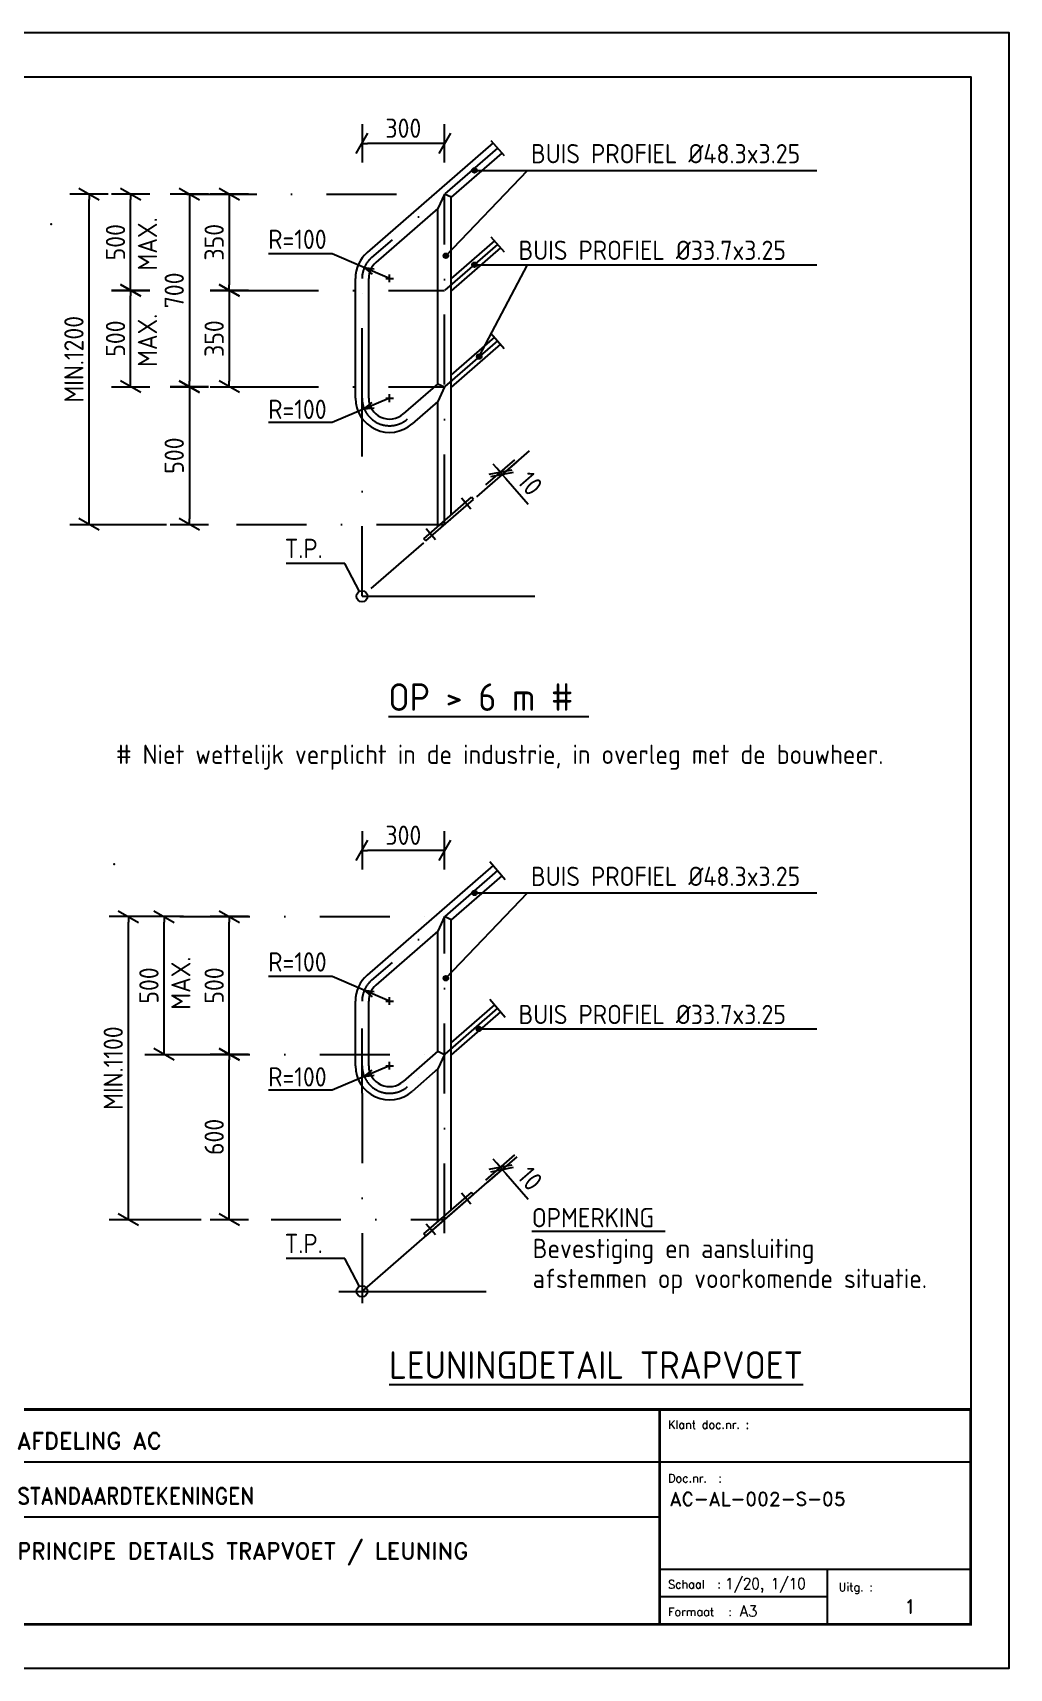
# Model space of a CAD drawing. Header units: millimetres. Extents: x 0 to 8400, y 0 to 5940.
# Drawn here: x 4853 to 8400, y 0 to 5940 of the extents above; entities that cross this region are included whole.
import ezdxf
from ezdxf.enums import TextEntityAlignment as Align

# ---------------------------------------------------------------- set-up
doc = ezdxf.new("R2010")
doc.units = ezdxf.units.MM
doc.header["$LTSCALE"] = 20
doc.linetypes.add('DASHDOT', pattern=[25.4, 12.7, -6.35, 0, -6.35])
for name, color, linetype in [('AC-0300-TEKST-35', 2, 'Continuous'), ('CONCRETE_FLOOR', 163, 'Continuous'), ('MQStrNode', 7, 'Continuous'), ('S-0100-ASLIJN-dd-06', 1, 'DASHDOT'), ('S-0200-maat', 7, 'Continuous'), ('S-0300-TEKST-35', 2, 'Continuous'), ('S-0300-tekst-50', 6, 'Continuous'), ('S-2000-STAAL-ALG-co-25', 7, 'Continuous'), ('S-2020-STAAL-PROF-CO-25', 7, 'Continuous'), ('TITEL', 7, 'Continuous')]:
    doc.layers.add(name, color=color, linetype=linetype)
doc.styles.add('ROMAND', font='romand')
doc.styles.get("Standard").update_dxf_attribs({"font": 'isocp.shx'})
doc.dimstyles.new('STIJL A', dxfattribs={"dimtxt": 70, "dimasz": 20, "dimexe": 50, "dimexo": 50, "dimgap": 20, "dimtad": 1, "dimdec": 0, "dimdsep": 46, "dimtxsty": 'Standard', "dimblk": 'MAATPUNT', "dimcen": 2.5, "dimse1": 1, "dimse2": 1, "dimclrt": 2, "dimadec": 0, "dimazin": 0, "dimtfac": 1, "dimtdec": 0, "dimtmove": 0, "dimatfit": 3, "dimldrblk": 'DOT', "dimfxl": 1, "dimtvp": 1, "dimarcsym": 0})
doc.dimstyles.new('STIJL C', dxfattribs={"dimtxt": 70, "dimasz": 60, "dimexe": 50, "dimexo": 50, "dimgap": 20, "dimtad": 1, "dimdec": 3, "dimlfac": 0.001, "dimzin": 1, "dimdsep": 46, "dimtxsty": 'Standard', "dimblk": 'NONE', "dimcen": 2.5, "dimclrt": 2, "dimadec": 0, "dimazin": 0, "dimtfac": 1, "dimtdec": 0, "dimtmove": 0, "dimatfit": 3, "dimldrblk": 'NONE', "dimfxl": 1, "dimtvp": 1, "dimarcsym": 0})

# ---------------------------------------------------------------- blocks, each defined once
blk = doc.blocks.new('A3')
at = {"color": 7}
blk.add_lwpolyline([(0, 0), (420, 0), (420, 297), (0, 297)], close=True, dxfattribs=at)
at = {"color": 4}
blk.add_lwpolyline([(18, 289), (413, 289), (413, 8), (18, 8)], close=True, dxfattribs=at)
blk = doc.blocks.new('TH-GI-A3-N')
at = {"layer": 'TITEL'}
for p, q in [((190, 29.5), (395, 29.5)), ((190, 19.5), (338.5, 19.5)), ((338.5, 10), (395, 10)), ((369, 0), (369, 10)), ((369, 5), (338.5, 5))]:
    blk.add_line(p, q, dxfattribs=at)
at = {"layer": 'TITEL', "const_width": 0.5}
blk.add_lwpolyline([(395, 0), (0, 0), (0, 39), (395, 39)], close=True, dxfattribs=at)
blk.add_lwpolyline([(338.5, 0), (338.5, 39)], dxfattribs=at)
for tag, p in [('UITGAVE', (5.59, 35.88)), ('DATUM', (18.98, 35.88)), ('UITGAVE', (5.59, 31.88)), ('DATUM', (18.98, 31.88)), ('UITGAVE', (5.59, 27.88)), ('DATUM', (18.98, 27.88)), ('UITGAVE', (5.59, 23.88)), ('DATUM', (18.98, 23.88)), ('UITGAVE', (5.59, 19.88)), ('DATUM', (18.98, 19.88))]:
    blk.add_attdef(tag, text='', height=2).set_placement(p, align=Align.CENTER)
for tag, p in [('DOOR', (27.54, 35.88)), ('OMSCHRIJVING', (45.91, 35.88)), ('CONTNAAM', (155.42, 35.88)), ('AUTNAAM', (172.92, 35.88)), ('DOOR', (27.54, 31.88)), ('OMSCHRIJVING', (45.91, 31.88)), ('CONTNAAM', (155.42, 31.88)), ('AUTNAAM', (172.92, 31.88)), ('DOOR', (27.54, 27.88)), ('OMSCHRIJVING', (45.91, 27.88)), ('CONTNAAM', (155.42, 27.88)), ('AUTNAAM', (172.92, 27.88)), ('DOOR', (27.54, 23.88)), ('OMSCHRIJVING', (45.91, 23.88)), ('CONTNAAM', (155.42, 23.88)), ('AUTNAAM', (172.92, 23.88)), ('DOOR', (27.54, 19.88)), ('OMSCHRIJVING', (45.91, 19.88)), ('CONTNAAM', (155.42, 19.88)), ('AUTNAAM', (172.92, 19.88))]:
    blk.add_attdef(tag, p, '', height=2)
at = {"color": 5, "style": 'ROMAND'}
for tag, p, height in [('OPDRACHTGEVER', (221.83, 31.8), 3), ('DOCNRKLANT.', (340.33, 31), 2.5), ('DOCNR.', (340.33, 21.49), 2.5), ('ONDERW1', (221.83, 11.8), 3), ('ONDERW2', (221.83, 6.13), 3)]:
    blk.add_attdef(tag, p, '', height=height, dxfattribs=at)
at = {"color": 5, "style": 'ROMAND', "width": 0.9}
blk.add_attdef('PROJECT', (221.83, 21.8), '', height=3, dxfattribs=at)
at = {"style": 'ROMAND'}
for tag, p in [('SCHAAL', (353.01, 6.38)), ('FORMAAT', (353.01, 1.38))]:
    blk.add_attdef(tag, p, '', height=2, dxfattribs=at)
at = {"color": 5, "style": 'ROMAND'}
blk.add_attdef('UITGAVE', text='', height=2.5, dxfattribs=at).set_placement((384, 2), align=Align.CENTER)
at = {"layer": 'TITEL', "style": 'ROMAND'}
for s, p in [(' Klant doc.nr. :', (339, 35.5)), (' Doc.nr.  :', (339, 25.76)), (' Schaal', (339, 6.5)), (':', (349, 6.5)), ('Uitg. :', (371, 6)), (' Formaat', (339, 1.5)), (':', (351, 1.5))]:
    blk.add_text(s, height=1.5, dxfattribs=at).set_placement(p)
blk = doc.blocks.new('_NONE')
blk = doc.blocks.new('_Oblique')
at = {"color": 0, "linetype": 'ByBlock', "lineweight": -2}
blk.add_line((-0.5, -0.5), (0.5, 0.5), dxfattribs=at)
blk = doc.blocks.new('MAATPUNT')
for p, q in [((0, -3.5), (0, 3.5)), ((0, 0), (-1, 0))]:
    blk.add_line(p, q)
at = {"xscale": 3.000000000000007, "yscale": 3, "zscale": 3, "rotation": 195.0000000102671}
blk.add_blockref('_Oblique', (0, 0), dxfattribs=at)
blk = doc.blocks.new('*D30')
at = {"layer": 'Defpoints', "color": 0}
for p in [(6558.1, 1811.5), (6393.1, 1667.9), (6398.4, 1685.8)]:
    blk.add_point(p, dxfattribs=at)
at = {"layer": 'S-0200-maat', "color": 0, "lineweight": -2}
for p, q in [((6538.5, 1834.1), (6525.3, 1849.2)), ((6551.6, 1819), (6558.1, 1811.5)), ((6571.3, 1796.4), (6652, 1703.5))]:
    blk.add_line(p, q, dxfattribs=at)
at = {"layer": 'S-0200-maat', "color": 0, "lineweight": -2, "xscale": 20, "yscale": 20, "zscale": 20}
for p, rotation in [((6551.6, 1819), 311.0090869015692), ((6558.1, 1811.5), 131.0090869015692)]:
    blk.add_blockref('MAATPUNT', p, dxfattribs=dict(at, rotation=rotation))
at = {"layer": 'S-0200-maat', "color": 2, "insert": (6659.7, 1778.5), "char_height": 70, "attachment_point": 5, "rotation": 311.00909}
blk.add_mtext('10', dxfattribs=at)
blk = doc.blocks.new('_dot')
at = {"color": 0, "linetype": 'ByBlock', "lineweight": -2}
blk.add_line((-0.5, 0), (-1, 0), dxfattribs=at)
at = {"color": 0, "linetype": 'ByBlock', "const_width": 0.5}
blk.add_lwpolyline([(-0.25, 0, 1), (0.25, 0, 1)], format="xyb", close=True, dxfattribs=at)
blk = doc.blocks.new('*D41')
at = {"layer": 'Defpoints', "color": 0}
for p in [(6049.1, 2970.4), (6349.1, 2959.3), (6049.1, 2527.2)]:
    blk.add_point(p, dxfattribs=at)
at = {"layer": 'S-0200-maat', "color": 0, "lineweight": -2}
blk.add_line((6329.1, 2970.4), (6069.1, 2970.4), dxfattribs=at)
at = {"layer": 'S-0200-maat', "color": 0, "lineweight": -2, "xscale": 20, "yscale": 20, "zscale": 20, "rotation": 180}
blk.add_blockref('MAATPUNT', (6049.1, 2970.4), dxfattribs=at)
at = {"layer": 'S-0200-maat', "color": 0, "lineweight": -2, "xscale": 20, "yscale": 20, "zscale": 20}
blk.add_blockref('MAATPUNT', (6349.1, 2970.4), dxfattribs=at)
at = {"layer": 'S-0200-maat', "color": 2, "insert": (6199.1, 3025.4), "char_height": 70, "attachment_point": 5}
blk.add_mtext('300', dxfattribs=at)
blk = doc.blocks.new('*D42')
at = {"layer": 'Defpoints', "color": 0}
for p in [(5567, 2729.7), (6349.1, 2729.7), (6349.1, 2229.7)]:
    blk.add_point(p, dxfattribs=at)
at = {"layer": 'S-0200-maat', "color": 0, "lineweight": -2}
blk.add_line((5567, 2249.7), (5567, 2709.7), dxfattribs=at)
at = {"layer": 'S-0200-maat', "color": 0, "lineweight": -2, "xscale": 20, "yscale": 20, "zscale": 20}
for p, rotation in [((5567, 2729.7), 90), ((5567, 2229.7), 270)]:
    blk.add_blockref('MAATPUNT', p, dxfattribs=dict(at, rotation=rotation))
at = {"layer": 'S-0200-maat', "color": 2, "insert": (5512, 2479.7), "char_height": 70, "attachment_point": 5, "rotation": 90}
blk.add_mtext('500', dxfattribs=at)
blk = doc.blocks.new('*D43')
at = {"layer": 'Defpoints', "color": 0}
for p in [(5567, 2229.7), (6349.1, 2229.7), (6349.1, 1629.7)]:
    blk.add_point(p, dxfattribs=at)
at = {"layer": 'S-0200-maat', "color": 0, "lineweight": -2}
blk.add_line((5567, 1649.7), (5567, 2209.7), dxfattribs=at)
at = {"layer": 'S-0200-maat', "color": 0, "lineweight": -2, "xscale": 20, "yscale": 20, "zscale": 20}
for p, rotation in [((5567, 2229.7), 90), ((5567, 1629.7), 270)]:
    blk.add_blockref('MAATPUNT', p, dxfattribs=dict(at, rotation=rotation))
at = {"layer": 'S-0200-maat', "color": 2, "insert": (5512, 1929.7), "char_height": 70, "attachment_point": 5, "rotation": 90}
blk.add_mtext('600', dxfattribs=at)
blk = doc.blocks.new('*D58')
at = {"layer": 'Defpoints', "color": 0}
for p in [(6049.1, 5538.2), (6349.1, 5527.2), (6049.1, 5095)]:
    blk.add_point(p, dxfattribs=at)
at = {"layer": 'S-0200-maat', "color": 0, "lineweight": -2}
blk.add_line((6329.1, 5538.2), (6069.1, 5538.2), dxfattribs=at)
at = {"layer": 'S-0200-maat', "color": 0, "lineweight": -2, "xscale": 20, "yscale": 20, "zscale": 20, "rotation": 180}
blk.add_blockref('MAATPUNT', (6049.1, 5538.2), dxfattribs=at)
at = {"layer": 'S-0200-maat', "color": 0, "lineweight": -2, "xscale": 20, "yscale": 20, "zscale": 20}
blk.add_blockref('MAATPUNT', (6349.1, 5538.2), dxfattribs=at)
at = {"layer": 'S-0200-maat', "color": 2, "insert": (6199.1, 5593.2), "char_height": 70, "attachment_point": 5}
blk.add_mtext('300', dxfattribs=at)
blk = doc.blocks.new('*D51')
at = {"layer": 'Defpoints', "color": 0}
for p in [(5930.3, 5354.1), (5567, 5004.1), (5930.3, 5004.1)]:
    blk.add_point(p, dxfattribs=at)
at = {"layer": 'S-0200-maat', "color": 0, "lineweight": -2}
blk.add_line((5567, 5334.1), (5567, 5024.1), dxfattribs=at)
at = {"layer": 'S-0200-maat', "color": 0, "lineweight": -2, "xscale": 20, "yscale": 20, "zscale": 20}
for p, rotation in [((5567, 5354.1), 90), ((5567, 5004.1), 270)]:
    blk.add_blockref('MAATPUNT', p, dxfattribs=dict(at, rotation=rotation))
at = {"layer": 'S-0200-maat', "color": 2, "insert": (5512, 5179.1), "char_height": 70, "attachment_point": 5, "rotation": 90}
blk.add_mtext('350', dxfattribs=at)
blk = doc.blocks.new('*D52')
at = {"layer": 'Defpoints', "color": 0}
for p in [(5930.3, 5004.1), (5567, 4654.1), (5930.3, 4654.1)]:
    blk.add_point(p, dxfattribs=at)
at = {"layer": 'S-0200-maat', "color": 0, "lineweight": -2}
blk.add_line((5567, 4984.1), (5567, 4674.1), dxfattribs=at)
at = {"layer": 'S-0200-maat', "color": 0, "lineweight": -2, "xscale": 20, "yscale": 20, "zscale": 20}
for p, rotation in [((5567, 5004.1), 90), ((5567, 4654.1), 270)]:
    blk.add_blockref('MAATPUNT', p, dxfattribs=dict(at, rotation=rotation))
at = {"layer": 'S-0200-maat', "color": 2, "insert": (5512, 4829.1), "char_height": 70, "attachment_point": 5, "rotation": 90}
blk.add_mtext('350', dxfattribs=at)
blk = doc.blocks.new('*D53')
at = {"layer": 'Defpoints', "color": 0}
for p in [(6404.4, 5354.1), (5421.9, 4654.1), (6404.4, 4654.1)]:
    blk.add_point(p, dxfattribs=at)
at = {"layer": 'S-0200-maat', "color": 0, "lineweight": -2}
blk.add_line((5421.9, 5334.1), (5421.9, 4674.1), dxfattribs=at)
at = {"layer": 'S-0200-maat', "color": 0, "lineweight": -2, "xscale": 20, "yscale": 20, "zscale": 20}
for p, rotation in [((5421.9, 5354.1), 90), ((5421.9, 4654.1), 270)]:
    blk.add_blockref('MAATPUNT', p, dxfattribs=dict(at, rotation=rotation))
at = {"layer": 'S-0200-maat', "color": 2, "insert": (5366.9, 5004.1), "char_height": 70, "attachment_point": 5, "rotation": 90}
blk.add_mtext('700', dxfattribs=at)
blk = doc.blocks.new('*D54')
at = {"layer": 'Defpoints', "color": 0}
for p in [(6404.4, 4654.1), (5421.9, 4154.1), (6404.4, 4154.1)]:
    blk.add_point(p, dxfattribs=at)
at = {"layer": 'S-0200-maat', "color": 0, "lineweight": -2}
blk.add_line((5421.9, 4634.1), (5421.9, 4174.1), dxfattribs=at)
at = {"layer": 'S-0200-maat', "color": 0, "lineweight": -2, "xscale": 20, "yscale": 20, "zscale": 20}
for p, rotation in [((5421.9, 4654.1), 90), ((5421.9, 4154.1), 270)]:
    blk.add_blockref('MAATPUNT', p, dxfattribs=dict(at, rotation=rotation))
at = {"layer": 'S-0200-maat', "color": 2, "insert": (5366.9, 4404.1), "char_height": 70, "attachment_point": 5, "rotation": 90}
blk.add_mtext('500', dxfattribs=at)
blk = doc.blocks.new('*D55')
at = {"layer": 'Defpoints', "color": 0}
for p in [(4918.5, 5354.1), (5057.5, 5354.1), (4918.5, 4154.1)]:
    blk.add_point(p, dxfattribs=at)
at = {"layer": 'S-0200-maat', "color": 0, "lineweight": -2}
blk.add_line((5057.5, 4174.1), (5057.5, 5334.1), dxfattribs=at)
at = {"layer": 'S-0200-maat', "color": 0, "lineweight": -2, "xscale": 20, "yscale": 20, "zscale": 20}
for p, rotation in [((5057.5, 5354.1), 90), ((5057.5, 4154.1), 270)]:
    blk.add_blockref('MAATPUNT', p, dxfattribs=dict(at, rotation=rotation))
at = {"layer": 'S-0200-maat', "color": 2, "insert": (5002.5, 4754.1), "char_height": 70, "attachment_point": 5, "rotation": 90}
blk.add_mtext('MIN.1200', dxfattribs=at)
blk = doc.blocks.new('*D56')
at = {"layer": 'Defpoints', "color": 0}
for p in [(5208.5, 5004.1), (5432.6, 5004.1), (5432.6, 4654.1)]:
    blk.add_point(p, dxfattribs=at)
at = {"layer": 'S-0200-maat', "color": 0, "lineweight": -2}
blk.add_line((5208.5, 4674.1), (5208.5, 4984.1), dxfattribs=at)
at = {"layer": 'S-0200-maat', "color": 0, "lineweight": -2, "xscale": 20, "yscale": 20, "zscale": 20}
for p, rotation in [((5208.5, 5004.1), 90), ((5208.5, 4654.1), 270)]:
    blk.add_blockref('MAATPUNT', p, dxfattribs=dict(at, rotation=rotation))
at = {"layer": 'S-0200-maat', "color": 2, "insert": (5153.5, 4829.1), "char_height": 70, "attachment_point": 5, "rotation": 90}
blk.add_mtext('500', dxfattribs=at)
blk = doc.blocks.new('*D57')
at = {"layer": 'Defpoints', "color": 0}
for p in [(5208.5, 5354.1), (5432.6, 5354.1), (5432.6, 5004.1)]:
    blk.add_point(p, dxfattribs=at)
at = {"layer": 'S-0200-maat', "color": 0, "lineweight": -2}
blk.add_line((5208.5, 5024.1), (5208.5, 5334.1), dxfattribs=at)
at = {"layer": 'S-0200-maat', "color": 0, "lineweight": -2, "xscale": 20, "yscale": 20, "zscale": 20}
for p, rotation in [((5208.5, 5354.1), 90), ((5208.5, 5004.1), 270)]:
    blk.add_blockref('MAATPUNT', p, dxfattribs=dict(at, rotation=rotation))
at = {"layer": 'S-0200-maat', "color": 2, "insert": (5153.5, 5179.1), "char_height": 70, "attachment_point": 5, "rotation": 90}
blk.add_mtext('500', dxfattribs=at)
blk = doc.blocks.new('*D59')
at = {"layer": 'Defpoints', "color": 0}
for p in [(6558.1, 4335.9), (6393.1, 4192.4), (6398.4, 4210.3)]:
    blk.add_point(p, dxfattribs=at)
at = {"layer": 'S-0200-maat', "color": 0, "lineweight": -2}
for p, q in [((6538.5, 4358.5), (6525.3, 4373.6)), ((6551.6, 4343.4), (6558.1, 4335.9)), ((6571.3, 4320.8), (6652, 4228))]:
    blk.add_line(p, q, dxfattribs=at)
at = {"layer": 'S-0200-maat', "color": 0, "lineweight": -2, "xscale": 20, "yscale": 20, "zscale": 20}
for p, rotation in [((6551.6, 4343.4), 311.0090869015692), ((6558.1, 4335.9), 131.0090869015692)]:
    blk.add_blockref('MAATPUNT', p, dxfattribs=dict(at, rotation=rotation))
at = {"layer": 'S-0200-maat', "color": 2, "insert": (6659.7, 4302.9), "char_height": 70, "attachment_point": 5, "rotation": 311.00909}
blk.add_mtext('10', dxfattribs=at)
blk = doc.blocks.new('*D60')
at = {"layer": 'Defpoints', "color": 0}
for p in [(5330, 2729.7), (5554.1, 2729.7), (5554.1, 2229.7)]:
    blk.add_point(p, dxfattribs=at)
at = {"layer": 'S-0200-maat', "color": 0, "lineweight": -2}
blk.add_line((5330, 2249.7), (5330, 2709.7), dxfattribs=at)
at = {"layer": 'S-0200-maat', "color": 0, "lineweight": -2, "xscale": 20, "yscale": 20, "zscale": 20}
for p, rotation in [((5330, 2729.7), 90), ((5330, 2229.7), 270)]:
    blk.add_blockref('MAATPUNT', p, dxfattribs=dict(at, rotation=rotation))
at = {"layer": 'S-0200-maat', "color": 2, "insert": (5275, 2479.7), "char_height": 70, "attachment_point": 5, "rotation": 90}
blk.add_mtext('500', dxfattribs=at)
blk = doc.blocks.new('*D61')
at = {"layer": 'Defpoints', "color": 0}
for p in [(5061.4, 2729.7), (5200.3, 2729.7), (5061.4, 1629.7)]:
    blk.add_point(p, dxfattribs=at)
at = {"layer": 'S-0200-maat', "color": 0, "lineweight": -2}
blk.add_line((5200.3, 1649.7), (5200.3, 2709.7), dxfattribs=at)
at = {"layer": 'S-0200-maat', "color": 0, "lineweight": -2, "xscale": 20, "yscale": 20, "zscale": 20}
for p, rotation in [((5200.3, 2729.7), 90), ((5200.3, 1629.7), 270)]:
    blk.add_blockref('MAATPUNT', p, dxfattribs=dict(at, rotation=rotation))
at = {"layer": 'S-0200-maat', "color": 2, "insert": (5145.3, 2179.7), "char_height": 70, "attachment_point": 5, "rotation": 90}
blk.add_mtext('MIN.1100', dxfattribs=at)

msp = doc.modelspace()

# ---------------------------------------------------------------- hatches: boundary and pattern name
at = {"layer": 'S-0200-maat'}
for points in [[(6465.5, 5440.1, 1), (6448.5, 5440.1, 1)], [(6362.1, 5130.2, 1), (6345.1, 5130.2, 1)], [(6465.5, 5097.4, 1), (6448.5, 5097.4, 1)], [(6483.2, 4763.6, 1), (6466.2, 4763.6, 1)], [(6465.5, 2815.7, 1), (6448.5, 2815.7, 1)], [(6362.1, 2505.8, 1), (6345.1, 2505.8, 1)], [(6482.1, 2321.9, 1), (6465.1, 2321.9, 1)]]:
    msp.add_hatch(color=256, dxfattribs=at).paths.add_polyline_path(points)

# ---------------------------------------------------------------- linework, layer by layer
at = {"layer": 'CONCRETE_FLOOR', "color": 1}
for p, q in [((6049.1, 3893.3), (6677, 3893.3)), ((6049.1, 1368.8), (6541, 1796.6)), ((5965.2, 1368.8), (6499.4, 1368.8))]:
    msp.add_line(p, q, dxfattribs=at)
at = {"layer": 'MQStrNode'}
for p in [(4919.3, 5244.5), (5149.3, 2920.1)]:
    msp.add_point(p, dxfattribs=at)
at = {"layer": 'S-0100-ASLIJN-dd-06'}
for p, q in [((6517.3, 5548.9), (6565.3, 5493.6)), ((6541.3, 5521.3), (6083.5, 5123.1)), ((5412.4, 5354.1), (6349.1, 5354.1)), ((6349.1, 4154.1), (6349.1, 5354.1)), ((6541.3, 5171.3), (6349.1, 5004.1)), ((6517.3, 5198.9), (6565.3, 5143.6)), ((6149.1, 5033.6), (6149.1, 5061.7)), ((5637, 5004.1), (6349.1, 5004.1)), ((6049.1, 4612.7), (6049.1, 5047.7)), ((6135.1, 5047.7), (6163.1, 5047.7)), ((6541.3, 4821.3), (6214.7, 4537.3)), ((6517.3, 4848.9), (6565.3, 4793.6)), ((5637, 4654.1), (6349.1, 4654.1)), ((6049.1, 3893.3), (6049.1, 4612.7)), ((6135.1, 4612.7), (6163.1, 4612.7)), ((6149.1, 4598.7), (6149.1, 4626.8)), ((6656, 4421), (6049.1, 3893.3)), ((5085.1, 4154.1), (6349.1, 4154.1)), ((6512.7, 2929.8), (6569, 2865)), ((6541.3, 2896.8), (6083.5, 2498.7)), ((5387.5, 2729.7), (6349.1, 2729.7)), ((6349.1, 1579.7), (6349.1, 2729.7)), ((6149.1, 2409.2), (6149.1, 2437.3)), ((6135.1, 2423.2), (6163.1, 2423.2)), ((6541.3, 2396.8), (6214.7, 2112.8)), ((6512.7, 2429.8), (6569, 2365)), ((6049.1, 2088.3), (6049.1, 2323.2)), ((5387.5, 2229.7), (6349.1, 2229.7)), ((6149.1, 2174.2), (6149.1, 2202.3)), ((6135.1, 2188.3), (6163.1, 2188.3)), ((6049.1, 2088.3), (6049.1, 1203.5)), ((5210.5, 1629.7), (6349.1, 1629.7))]:
    msp.add_line(p, q, dxfattribs=at)
at = {"layer": 'S-0100-ASLIJN-dd-06', "color": 5}
for p, q in [((6444.4, 4210.2), (6410.2, 4249.5)), ((6316.1, 4098.6), (6281.9, 4138)), ((6444.4, 1685.7), (6410.2, 1725.1)), ((6316.1, 1574.2), (6281.9, 1613.5))]:
    msp.add_line(p, q, dxfattribs=at)
at = {"layer": 'S-0100-ASLIJN-dd-06'}
for centre, start, end in [((6149.1, 5047.7), 131.00909, 180), ((6149.1, 4612.7), 180, 311.00909), ((6149.1, 2423.2), 131.00909, 180), ((6149.1, 2188.3), 180, 311.00909)]:
    msp.add_arc(centre, 100, start, end, dxfattribs=at)
at = {"layer": 'S-0200-maat'}
for p, q in [((6353.6, 5130.2), (6650.1, 5440.1)), ((6457, 5440.1), (7701.4, 5440.1)), ((5940.4, 5136.6), (5709.6, 5136.6)), ((6149.1, 5047.7), (5940.4, 5136.6)), ((6057.1, 5086.9), (6085.6, 5063.5)), ((6057.1, 5086.9), (6093.6, 5082.5)), ((6457, 5097.4), (7701.4, 5097.4)), ((6474.7, 4763.6), (6650.1, 5097.4)), ((6149.1, 4612.7), (5940.4, 4523.9)), ((6057.1, 4573.6), (6085.6, 4596.9)), ((6057.1, 4573.6), (6093.6, 4577.9)), ((5940.4, 4523.9), (5709.6, 4523.9)), ((6353.6, 2505.8), (6650.1, 2815.7)), ((6457, 2815.7), (7701.4, 2815.7)), ((5940.4, 2512.1), (5709.6, 2512.1)), ((6149.1, 2423.2), (5940.4, 2512.1)), ((6057.1, 2462.4), (6085.6, 2439.1)), ((6057.1, 2462.4), (6093.6, 2458.1)), ((6473.6, 2321.9), (7701.4, 2321.9)), ((6149.1, 2188.3), (5940.4, 2099.4)), ((6057.1, 2149.1), (6085.6, 2172.4)), ((6057.1, 2149.1), (6093.6, 2153.5)), ((5940.4, 2099.4), (5709.6, 2099.4))]:
    msp.add_line(p, q, dxfattribs=at)
for centre in [(6457, 5440.1), (6353.6, 5130.2), (6457, 5097.4), (6474.7, 4763.6), (6457, 2815.7), (6353.6, 2505.8), (6473.6, 2321.9)]:
    msp.add_circle(centre, 8.52, dxfattribs=at)
at = {"layer": 'S-2000-STAAL-ALG-co-25'}
for centre in [(6049.1, 3893.3), (6049.1, 1368.8)]:
    msp.add_circle(centre, 20, dxfattribs=at)
at = {"layer": 'S-2020-STAAL-PROF-CO-25'}
for p, q in [((6525.5, 5539.5), (6067.6, 5141.4)), ((6557.2, 5503), (6373.2, 5343.1)), ((6349.1, 5354.1), (6324.9, 5301.1)), ((6373.2, 5343.1), (6349.1, 5354.1)), ((6324.9, 5301.1), (6099.3, 5104.9)), ((6324.9, 4665.1), (6324.9, 5301.1)), ((6373.2, 4188.4), (6373.2, 5343.1)), ((6530.2, 5184), (6373.2, 5047.4)), ((6552.4, 5158.6), (6373.2, 5002.8)), ((6024.9, 4612.7), (6024.9, 5047.7)), ((6073.2, 4612.7), (6073.2, 5047.7)), ((6530.2, 4834), (6373.2, 4697.4)), ((6552.4, 4808.6), (6373.2, 4652.8)), ((6324.9, 4665.1), (6198.9, 4555.5)), ((6324.9, 4665.1), (6349.1, 4654.1)), ((6349.1, 4654.1), (6324.9, 4601.1)), ((6324.9, 4601.1), (6230.6, 4519)), ((6324.9, 4146.4), (6324.9, 4601.1)), ((6273.6, 4101.8), (6447.2, 4252.7)), ((6280.2, 4094.2), (6453.7, 4245.1)), ((6453.7, 4245.1), (6447.2, 4252.7)), ((6280.2, 4094.2), (6273.6, 4101.8)), ((6525.5, 2915), (6067.6, 2516.9)), ((6557.2, 2878.6), (6373.2, 2718.7)), ((6324.9, 2676.7), (6099.3, 2480.5)), ((6349.1, 2729.7), (6324.9, 2676.7)), ((6324.9, 2240.7), (6324.9, 2676.7)), ((6373.2, 2718.7), (6349.1, 2729.7)), ((6373.2, 1663.9), (6373.2, 2718.7)), ((6024.9, 2188.3), (6024.9, 2423.2)), ((6073.2, 2188.3), (6073.2, 2423.2)), ((6530.2, 2409.5), (6373.2, 2273)), ((6552.4, 2384.1), (6373.2, 2228.3)), ((6324.9, 2240.7), (6198.9, 2131)), ((6324.9, 2240.7), (6349.1, 2229.7)), ((6349.1, 2229.7), (6324.9, 2176.7)), ((6324.9, 2176.7), (6230.6, 2094.6)), ((6324.9, 1621.9), (6324.9, 2176.7)), ((6273.6, 1577.3), (6447.2, 1728.2)), ((6453.7, 1720.7), (6447.2, 1728.2)), ((6280.2, 1569.8), (6453.7, 1720.7)), ((6280.2, 1569.8), (6273.6, 1577.3))]:
    msp.add_line(p, q, dxfattribs=at)
for centre, radius, start, end in [((6149.1, 5047.7), 124.2, 131.00909, 180), ((6149.1, 5047.7), 75.8, 131.00909, 180), ((6149.1, 4612.7), 124.2, 180, 311.00909), ((6149.1, 4612.7), 75.8, 180, 311.00909), ((6149.1, 2423.2), 124.2, 131.00909, 180), ((6149.1, 2423.2), 75.8, 131.00909, 180), ((6149.1, 2188.3), 124.2, 180, 311.00909), ((6149.1, 2188.3), 75.8, 180, 311.00909)]:
    msp.add_arc(centre, radius, start, end, dxfattribs=at)

# ---------------------------------------------------------------- block references
at = {"xscale": 20, "yscale": 20, "zscale": 20}
msp.add_blockref('A3', (0, 0), dxfattribs=at)
ref = msp.add_blockref('TH-GI-A3-N', (360, 160), dxfattribs=dict(xscale=20, yscale=20, zscale=20))
ref.add_attrib('OPDRACHTGEVER', 'AFDELING AC', (4796.7, 796), dxfattribs={"color": 5, "height": 60, "style": 'ROMAND'})
ref.add_attrib('PROJECT', 'STANDAARDTEKENINGEN', (4796.7, 596), dxfattribs={"color": 5, "height": 60, "style": 'ROMAND', "width": 0.9})
ref.add_attrib('ONDERW1', 'PRINCIPE DETAILS TRAPVOET / LEUNING', (4796.7, 396), dxfattribs={"color": 5, "height": 60, "style": 'ROMAND'})
ref.add_attrib('DOCNR.', 'AC-AL-002-S-05', (7166.7, 589.8), dxfattribs={"color": 5, "height": 50, "style": 'ROMAND'})
ref.add_attrib('UITGAVE', '1', dxfattribs={"color": 5, "height": 50, "style": 'ROMAND'}).set_placement((8040, 200), align=Align.CENTER)
ref.add_attrib('SCHAAL', '1/20, 1/10', (7367.6, 287.5), dxfattribs={"height": 40, "style": 'ROMAND', "width": 0.9})
ref.add_attrib('FORMAAT', 'A3', (7420.2, 187.5), dxfattribs={"height": 40, "style": 'ROMAND'})

# ---------------------------------------------------------------- texts
at = {"layer": 'AC-0300-TEKST-35'}
msp.add_text('# Niet wettelijk verplicht in de industrie, in overleg met de bouwheer.', height=70, dxfattribs=at).set_placement((5155.5, 3284.2))
at = {"layer": 'S-0200-maat', "color": 2, "char_height": 70, "attachment_point": 9}
for insert in [(5906.5, 4032.1), (5906.5, 1507.7)]:
    msp.add_mtext('T.P.', dxfattribs=dict(at, insert=insert))
at = {"layer": 'S-0300-TEKST-35'}
for s, p in [('BUIS PROFIEL %%C48.3x3.25', (6662.9, 5465.7)), ('R=100', (5708.2, 5154.7)), ('BUIS PROFIEL %%C33.7x3.25', (6617.5, 5114.9)), ('R=100', (5708.2, 4537.3)), ('BUIS PROFIEL %%C48.3x3.25', (6662.9, 2841.2)), ('R=100', (5708.2, 2530.3)), ('BUIS PROFIEL %%C33.7x3.25', (6617.5, 2339.5)), ('R=100', (5708.2, 2112.8)), ('%%UOPMERKING ', (6665.9, 1601.6)), ('Bevestiging en aansluiting ', (6669, 1489.7)), ('afstemmen op voorkomende situatie.', (6669, 1380.8))]:
    msp.add_text(s, height=70, dxfattribs=at).set_placement(p)
for p in [(5304.5, 5076.2), (5304.5, 4726.2), (5426, 2391.7)]:
    msp.add_text('MAX.', height=70, rotation=90, dxfattribs=at).set_placement(p)
at = {"layer": 'S-0300-tekst-50'}
for s, p in [('%%UOP > 6 m # ', (6144.7, 3477)), ('%%ULEUNINGDETAIL TRAPVOET', (6147.2, 1051.2))]:
    msp.add_text(s, height=100, dxfattribs=at).set_placement(p)

# ---------------------------------------------------------------- dimensions: what is measured, and where the dimension line sits
at = {"layer": 'S-0200-maat'}
for base, p1, p2, picture, middle in [((6049.1, 5538.2), (6349.1, 5527.2), (6049.1, 5095), '*D58', (6199.1, 5593.2)), ((6049.1, 2970.4), (6349.1, 2959.3), (6049.1, 2527.2), '*D41', (6199.1, 3025.4))]:
    dim = msp.add_linear_dim(base=base, p1=p1, p2=p2, dimstyle='STIJL A', dxfattribs=at)
    dim.commit()
    dim.dimension.update_dxf_attribs({"geometry": picture, "text_midpoint": middle})
for base, p1, p2, text, picture, middle in [((5057.5, 5354.1), (4918.5, 4154.1), (4918.5, 5354.1), 'MIN.1200', '*D55', (5002.5, 4754.1)), ((5208.5, 5354.1), (5432.6, 5004.1), (5432.6, 5354.1), '500', '*D57', (5153.5, 5179.1)), ((5208.5, 5004.1), (5432.6, 4654.1), (5432.6, 5004.1), '500', '*D56', (5153.5, 4829.1)), ((5200.3, 2729.7), (5061.4, 1629.7), (5061.4, 2729.7), 'MIN.1100', '*D61', (5145.3, 2179.7)), ((5330, 2729.7), (5554.1, 2229.7), (5554.1, 2729.7), '500', '*D60', (5275, 2479.7))]:
    dim = msp.add_linear_dim(base=base, p1=p1, p2=p2, angle=90, text=text, dimstyle='STIJL A', dxfattribs=at)
    dim.commit()
    dim.dimension.update_dxf_attribs({"geometry": picture, "text_midpoint": middle})
for base, p1, p2, angle, picture, middle in [((5421.9, 4654.1), (6404.4, 5354.1), (6404.4, 4654.1), 90, '*D53', (5366.9, 5004.1)), ((5567, 5004.1), (5930.3, 5354.1), (5930.3, 5004.1), 90, '*D51', (5512, 5179.1)), ((5567, 4654.1), (5930.3, 5004.1), (5930.3, 4654.1), 90, '*D52', (5512, 4829.1)), ((5421.9, 4154.1), (6404.4, 4654.1), (6404.4, 4154.1), 90, '*D54', (5366.9, 4404.1)), ((6558.1, 4335.9), (6398.4, 4210.3), (6393.1, 4192.4), 311.00909, '*D59', (6659.7, 4302.9)), ((5567, 2729.7), (6349.1, 2229.7), (6349.1, 2729.7), 90, '*D42', (5512, 2479.7)), ((5567, 2229.7), (6349.1, 1629.7), (6349.1, 2229.7), 90, '*D43', (5512, 1929.7)), ((6558.1, 1811.5), (6398.4, 1685.8), (6393.1, 1667.9), 311.00909, '*D30', (6659.7, 1778.5))]:
    dim = msp.add_linear_dim(base=base, p1=p1, p2=p2, angle=angle, dimstyle='STIJL A', dxfattribs=at)
    dim.commit()
    dim.dimension.update_dxf_attribs({"geometry": picture, "text_midpoint": middle})

# ---------------------------------------------------------------- leaders
at = {"layer": 'S-0200-maat', "annotation_type": 0, "has_hookline": 1, "hookline_direction": 1, "text_width": 133}
for points in [[(6039.8, 3910.9), (5986.5, 4012.1), (5926.5, 4012.1)], [(6039.8, 1386.5), (5986.5, 1487.7), (5926.5, 1487.7)]]:
    msp.add_leader(points, dimstyle='STIJL C', dxfattribs=at)

doc.saveas('drawing.dxf')
